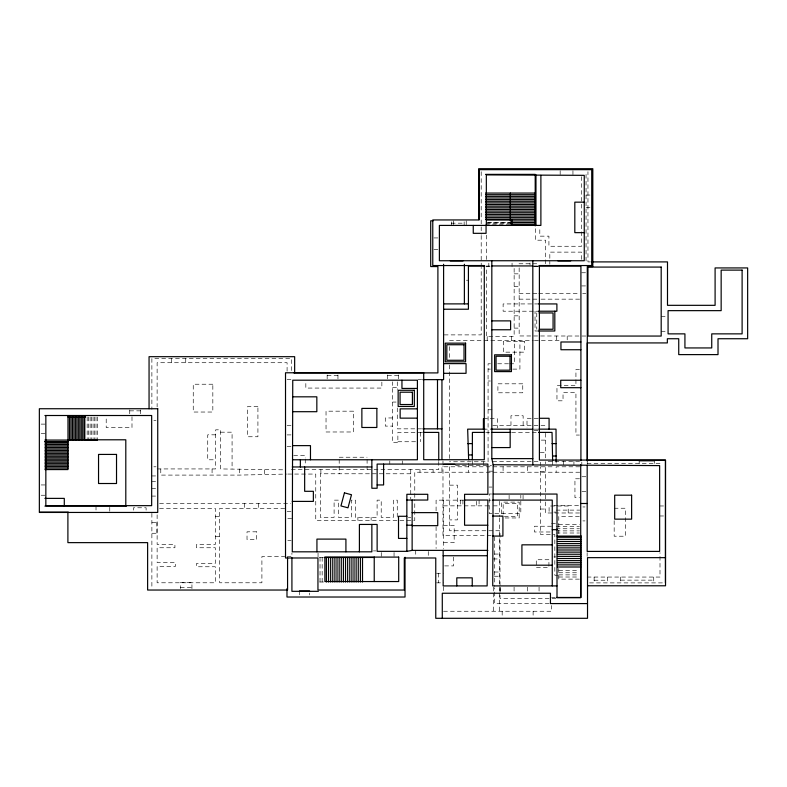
<?xml version="1.0" encoding="UTF-8"?>
<svg xmlns="http://www.w3.org/2000/svg" width="787" height="787" viewBox="0 0 787 787"><rect width="100%" height="100%" fill="white"/><g stroke="black" fill="none" stroke-linecap="round" stroke-linejoin="round"><path stroke-width="0.59" stroke-dasharray="3.94 2.95" d="M160.774 468.934L160.774 475.092L239.514 475.092L286.547 474.059M586.049 195.058L590.555 195.058M586.049 207.679L590.555 207.679M486.474 222.367L511.137 222.367M487.91 222.573L510.369 222.573M451.295 223.174L464.143 223.174M486.474 223.705L511.137 223.705M485.54 224.206L510.369 224.206M433.912 237.93L438.192 237.93M433.912 249.479L438.192 249.479M590.407 261.904L587.958 261.904L587.958 171.694M518.987 263.763L538.387 263.763M485.609 266.065L489.288 266.065L489.288 262.927M533.665 266.065L538.515 266.065M533.616 266.222L538.436 266.222M490.075 266.577L486.474 266.577L486.474 336.521L514.137 336.521L514.137 267.787M533.616 266.636L538.436 266.636M581.613 272.764L585.843 272.764M514.137 273.846L519.154 273.846M466.396 280.221L468.422 280.221M581.613 285.927L585.843 285.927M514.137 286.458L519.154 286.458M519.154 293.403L537.521 293.403M538.751 293.403L579.163 293.403M582.665 293.403L585.843 293.403M519.154 299.158L539.971 299.158M541.2 299.158L581.613 299.158M538.564 303.93L503.119 303.93L503.119 311.209L538.564 311.209M514.137 315.843L519.154 315.843M661.188 316.669L666.923 316.669M514.137 328.11L519.154 328.11M538.524 330.993L535.032 330.993L535.032 311.209M661.188 331.278L666.923 331.278M444.183 334.888L481.201 334.888L481.201 267.403M449.525 340.496L533.35 340.496M534.481 340.496L560.098 340.496M490.478 363.781L488.078 363.781L488.078 461.753L449.525 461.753M497.699 363.781L508.52 363.781M509.72 363.781L514.531 363.781L514.531 340.496M488.078 369.113L490.419 369.113M512.829 369.113L519.922 369.113L519.922 340.496M579.458 369.477L575.936 369.477L575.936 385.709L556.96 385.709L556.96 400.819L563.03 400.819L563.03 392.477L575.936 392.477L575.936 435.054L579.458 435.054M327.156 375.527L337.957 375.527M387.588 375.527L398.389 375.527M287.088 379.639L291.357 379.639M417.995 379.639L421.645 379.639M488.078 381.006L490.419 381.006M392.605 387.302L397.278 387.302M392.605 402.059L396.107 402.059M488.078 409.761L492.751 409.761M129.747 410.853L140.578 410.853M392.605 417.956L385.286 417.956L385.286 426.101L392.605 426.101M538.042 418.281L527.005 418.281L527.005 427.941M483.405 418.714L497.335 418.714L497.335 427.99M153.839 420.376L156.033 420.376M41.14 424.114L45.174 424.114M287.088 425.344L291.357 425.344M492.751 425.324L545.342 425.324L545.342 427.735M421.645 428.846L397.278 428.846L397.278 406.928M483.405 429.151L490.37 429.151M533.94 429.151L538.042 429.151M534.157 430.332L540.246 430.332M220.586 432.181L232.076 432.181L232.076 468.934M421.911 432.407L397.868 432.407L397.868 442.53L392.605 442.53L392.605 381.823M485.894 432.397L489.563 432.397M511.619 432.397L538.564 432.397M41.14 433.312L45.174 433.312M215.648 434.817L207.729 434.817L207.729 459.795L215.648 459.795M287.088 434.906L291.357 434.906M541.259 440.12L545.342 440.12M397.868 441.743L418.222 441.743M287.088 446.377L291.357 446.377M540.246 452.623L545.342 452.623M293.679 455.683L305.258 455.683L305.258 457.995M339.197 457.227L367.096 457.227M492.741 461.438L540.246 461.438L540.551 465.471M587.141 463.464L659.998 463.464M455.525 465.471L491.6 465.471M153.839 466.799L156.033 466.799M468.639 466.799L441.95 466.799L441.95 472.23M472.308 466.799L552.631 466.799M579.744 466.799L556.143 466.799L556.143 472.23M157.125 468.934L215.648 468.934L215.648 429.82L220.586 429.82L220.586 468.934L284.727 469.839M291.357 469.583L438.743 469.583L438.743 461.182M488.934 471.187L493.174 471.187M540.551 471.364L545.342 471.364M579.744 472.23L414.769 472.23L414.769 492.337M410.745 473.774L320.319 473.774L320.319 517.374L334.101 517.374L334.101 500.148L338.43 500.148L338.43 517.374L351.297 517.374L351.297 500.148L355.419 500.148L355.419 517.374L377.101 517.374L377.101 500.148L381.213 500.148L381.213 517.374L393.411 517.374L393.411 500.148L397.258 500.148L397.258 517.374M287.757 474.059L315.754 474.059L315.754 520.364L414.769 520.364L414.769 499.647M151.665 475.948L156.564 475.948M581.957 476.735L587.141 476.735M579.517 478.781L574.943 478.781L574.943 497.6L579.517 497.6M151.645 481.536L156.033 481.536M41.14 484.949L45.174 484.949M449.525 485.146L457.463 485.146L457.463 519.902L449.525 519.902M488.934 487.064L492.111 487.064M151.665 488.511L156.564 488.511M581.957 491.57L587.141 491.57M491.649 494.01L489.219 494.01L489.219 513.547L520.817 513.547L520.817 495.239M41.14 495.239L45.174 495.239M151.645 496.085L156.033 496.085M463.818 500.148L436.087 500.148L436.087 511.019M488.747 500.148L491.157 500.148M159.574 503.513L290.728 503.513M443.534 505.854L490.921 505.854M493.292 505.854L499.607 505.854M553.94 505.707L579.694 505.707M659.634 505.972L664.346 505.972M582.872 506.956L585.026 506.956M614.175 508.235L625.39 508.235L625.39 536.213L614.175 536.213L614.175 520.394M159.545 508.353L215.304 508.353L215.304 544.476L196.563 544.476L196.563 547.752L215.304 547.752L215.304 563.394L196.563 563.394L196.563 566.758L215.304 566.758L215.304 582.783L157.125 582.783L157.125 566.414L175.452 566.414L175.452 562.548L157.125 562.548L157.125 547.752L174.921 547.752L174.921 544.476L157.125 544.476L157.125 513.173M284.727 508.353L219.701 508.353L219.701 582.783L261.904 582.783L261.904 556.566L284.717 556.566M540.551 509.032L545.342 509.032M556.173 510.114L579.744 510.114M287.117 511.698L291.357 511.698M553.832 512.101L556.173 512.101M579.547 512.986L545.342 512.986L545.342 466.15M659.634 515.977L664.346 515.977M215.304 516.528L219.701 516.528M504.359 516.4L517.62 516.4L517.62 503.67L503.159 503.67L503.159 514.088M579.389 516.4L558.78 516.4L558.78 533.566M408.296 517.374L410.745 517.374M505.116 517.964L519.184 517.964L519.184 502.116L501.594 502.116L501.594 516.744M287.767 518.466L292.282 518.466M582.872 520.905L585.026 520.905M151.881 522.381L157.125 522.381M551.49 523.453L556.173 523.453M558.632 524.506L579.488 524.506M443.534 525.45L454.178 525.45L454.178 542.676L443.534 542.676M551.49 526.237L534.471 526.237L534.471 531.982L551.49 531.982M556.173 526.631L579.488 526.631M556.173 528.756L579.488 528.756M556.173 530.881L579.488 530.881M556.173 533.006L579.488 533.006M151.881 533.261L157.125 533.261M491.118 535.632L442.983 535.632L442.983 465.865M215.304 536.459L219.701 536.459M287.767 540.551L291.151 540.551M373.382 550.9L375.842 550.9M494.344 554.058L499.607 554.058M287.117 556.566L291.918 556.566L291.918 552.927M553.832 556.95L556.173 556.95M319.276 557.471L324.175 557.471M493.292 558.957L499.607 558.957M444.645 565.902L453.538 565.902L453.538 557.009M558.78 570.634L579.389 570.634M494.344 572.011L499.607 572.011M558.78 572.759L579.389 572.759M436.5 573.27L443.534 573.27M558.78 574.884L579.389 574.884M557.786 575.277L554.835 575.277L554.835 534.521L540.551 534.521L540.551 466.652M494.344 576.232L499.607 576.232M558.78 577.009L579.389 577.009M587.141 577.058L659.998 577.058L659.998 552.631M579.389 579.134L558.78 579.134L558.78 568.45M620.668 580.137L653.731 580.137M594.126 580.216L607.416 580.216M319.601 582.006L324.274 582.006M436.5 582.842L443.534 582.842M589.571 582.892L664.267 582.892M180.38 587.653L191.949 587.653M551.628 597.471L555.288 597.471M555.986 598.464L500.02 598.464L500.02 530.753L449.525 530.753L449.525 466.681M549.178 603.54L494.718 603.54L494.718 587.771M443.534 611.253L551.628 611.253L551.628 605.508M585.843 336.029L519.154 335.96L519.154 267.836M654.282 460.788L654.282 463.464M653.731 577.058L653.731 582.892M639.182 460.788L639.182 463.464M620.668 577.058L620.668 582.892M607.416 577.058L607.416 582.892M594.126 577.058L594.126 582.892M587.24 460.936L587.24 464.625M587.141 552.631L587.141 556.301M586.049 174.37L586.049 261.874M581.809 466.15L581.809 461.477L545.342 461.477L545.342 463.809M581.613 176.662L581.613 246.262L548.923 246.262L548.923 236.149L539.803 236.149L539.803 227.65M581.613 259.405L581.613 252.125L549.828 252.125L549.828 264.216M573.93 461.241L573.93 464.733M572.946 170.671L572.946 175.334M568.214 512.986L568.214 506.002L549.09 506.002L549.09 512.986M567.201 335.96L567.201 340.496M563.443 461.241L563.443 464.733M560.167 170.671L560.167 175.334M556.547 335.96L556.547 340.496M556.143 460.808L556.143 463.199M552.631 460.808L552.631 465.599M545.657 263.763L545.657 240.192L535.465 240.192L535.465 227M545.342 433.283L545.342 458.152M539.065 587.132L539.065 592.021M536.773 312.951L536.773 329.251M533.114 611.253L533.114 616.9M530.025 262.927L530.025 265.022M527.398 466.799L527.398 472.23M527.516 587.132L527.516 593.241M523.139 425.324L523.139 415.752L510.97 415.752L510.97 425.324M523.07 495.269L523.07 500.099M514.088 587.132L514.088 593.241M512.052 263.094L512.052 266.577M511.314 336.521L511.314 340.496M510.369 221.816L510.369 224.649M509.11 495.269L509.11 498.889M503.08 466.799L503.08 472.23M502.175 611.253L502.175 616.9M500.562 587.132L500.562 592.021M499.607 501.289L499.607 516.695M499.607 517.905L499.607 591.932M499.607 593.142L499.607 611.253M494.718 536.842L494.718 586.561M493.292 587.102L493.292 591.932M493.292 593.142L493.292 611.253M488.825 263.094L488.825 266.577M487.192 336.521L487.192 340.496M486.474 235.136L486.474 259.503M483.641 461.753L483.641 464.537M481.201 171.704L481.201 234.28M481.201 235.5L481.201 266.173M479.086 500.148L479.086 505.854M476.666 501.289L476.666 505.854M472.308 460.877L472.308 464.428M468.639 463.248L468.639 472.23M466.229 220.754L466.229 225.416M464.143 221.816L464.143 225.849M462.913 500.148L462.913 505.854M460.287 500.148L460.287 505.854M453.45 220.754L453.45 225.416M451.295 221.816L451.295 225.849M449.525 346.624L449.525 358.872M449.525 364.991L449.525 460.533M443.534 500.148L443.534 548.746M443.534 586.738L443.534 591.647M442.983 460.966L442.983 464.635M438.497 573.27L438.497 582.842M436.087 526.729L436.087 548.48M433.096 469.583L433.096 472.23M428.276 551.471L428.276 556.901M420.612 432.407L420.612 441.743M419.973 469.583L419.973 472.23M415.723 550.379L415.723 556.901M414.769 493.557L414.769 498.427M410.745 469.583L410.745 499.204M402.275 460.857L402.275 464.084M398.389 374.897L398.389 380.19M397.278 381.823L397.278 389.575M394.051 552.494L394.051 557.098M389.791 460.857L389.791 464.084M387.588 374.897L387.588 380.19M381.862 382.049L381.862 388.07L305.838 388.07L305.838 382.049M381.272 552.494L381.272 557.098M371.12 517.374L371.12 520.364M367.096 459.47L367.096 465.087M367.096 466.209L367.096 469.583M357.898 517.374L357.898 520.364M339.197 459.47L339.197 465.087M339.197 466.209L339.197 473.774M337.957 374.897L337.957 380.19M327.156 374.897L327.156 380.19M322.158 557.471L322.158 582.006M320.88 469.583L320.88 473.774M320.034 557.471L320.034 582.006M318.046 553.084L318.046 557.471M309.576 592.985L309.576 595.002M305.258 459.155L305.258 464.95M299.483 590.968L299.483 595.002M291.505 370.52L291.505 358.557L151.881 358.557L151.881 409.466M287.088 371.179L287.088 362.718L157.125 362.718L157.125 406.879M264.639 469.839L264.639 474.059M258.431 503.513L258.431 508.353M244.354 503.513L244.354 508.353M239.514 468.934L239.514 475.092M212.077 468.934L212.077 475.092M191.949 588.666L191.949 582.616L180.38 582.616L180.38 588.666M185.742 358.557L185.742 362.718M171.694 358.557L171.694 362.718M156.918 522.381L156.918 533.261M151.881 513.36L151.881 588.666M146.107 510.183L146.107 507.772L133.465 507.772L133.465 510.183M140.578 409.87L140.578 415.516M131.99 416.717L131.99 427.587L106.206 427.587L106.206 416.717M129.747 409.87L129.747 415.516M109.767 507.31L109.767 512.15M97.49 416.992L97.49 438.851M96.014 416.992L96.014 438.851M96.014 506.1L96.014 512.15M94.538 416.992L94.538 438.851M93.063 416.992L93.063 438.851M91.587 416.992L91.587 438.851M90.121 416.992L90.121 438.851M88.646 416.992L88.646 438.851M87.17 416.992L87.17 438.851M524.329 341.332L503.296 341.332L503.296 352.153L524.329 352.153L524.329 341.332M522.755 383.81L497.905 383.81L497.905 392.792L522.755 392.792L522.755 383.81M212.834 384.223L193.248 384.223L193.248 412.034L212.834 412.034L212.834 384.223M257.92 406.407L247.659 406.407L247.659 436.755L257.92 436.755L257.92 406.407M353.461 411.178L326.034 411.178L326.034 431.984L353.461 431.984L353.461 411.178M256.71 531.815L247.02 531.815L247.02 539.626L256.71 539.626L256.71 531.815M548.923 559.734L536.272 559.734L536.272 567.555L548.923 567.555L548.923 559.734"/><path stroke-width="1.18" d="M472.308 459.687L472.416 432.397L484.664 432.397M371.858 524.437L371.858 551.815L292.282 551.815L292.754 380.19L417.405 380.19L417.405 459.775L292.754 459.775M557.009 585.912L492.741 585.912L493.174 464.733L491.826 458.624L491.826 260.743M443.15 550.379L443.15 585.912L487.143 585.912L487.871 500.04L464.576 500.04M359.403 551.815L359.403 524.437L377.13 524.437L377.13 551.343L406.859 551.343L412.132 550.379L487.871 550.379M485.54 174.37L535.209 174.37L535.209 225.849M540.885 175.334L540.885 225.416L439.382 225.416L439.382 260.743L584.259 260.743L584.259 175.334L486.336 174.891L486.336 225.416M485.54 193.071L535.209 193.071M485.54 194.704L535.209 194.704M485.54 196.347L535.209 196.347M485.54 197.99L535.209 197.99M485.54 199.623L535.209 199.623M485.54 201.265L535.209 201.265M584.259 202.161L574.815 202.161L574.815 232.647L584.259 232.647M485.54 202.898L535.209 202.898M485.54 204.541L535.209 204.541M485.54 206.184L535.209 206.184M485.54 207.817L535.209 207.817M485.54 209.46L535.209 209.46M485.54 211.093L535.209 211.093M485.54 212.736L535.209 212.736M485.54 214.379L535.209 214.379M485.54 216.012L535.209 216.012M485.54 217.655L535.209 217.655M485.54 219.288L535.209 219.288M486.336 220.045L511.816 220.045L511.816 225.416M433.125 220.813L430.705 220.813L430.705 266.567L437.897 266.567L437.897 372.91L293.945 372.91M511.56 220.931L535.209 220.931M511.56 222.573L535.209 222.573M511.56 224.206L535.209 224.206M450.292 260.881L463.071 260.881M557.885 260.881L570.664 260.881M591.627 261.904L667.494 261.904L667.494 305.326L715.098 305.326L715.098 267.934L747.65 267.934L747.65 338.735L718.01 338.735L718.01 354.612L678.738 354.612L678.738 338.735L667.356 338.735L667.356 342.925L587.24 342.925L587.24 460.936M491.826 265.937L532.819 265.937M484.379 266.065L468.422 266.065L468.422 309.222L443.602 309.222M538.515 266.065L580.914 266.065L580.914 460.71M443.602 303.89L468.422 303.89M538.564 303.93L556.891 303.93L556.891 311.209L538.524 311.209M539.095 312.951L553.074 312.951L553.074 329.251L539.095 329.251M491.826 320.88L510.615 320.88L510.615 329.763L491.826 329.763M538.524 330.993L554.815 330.993L554.815 311.209M580.914 341.991L560.944 341.991L560.944 349.733L580.914 349.733M443.602 363.624L466.052 363.624L466.052 373.313L443.602 373.313M422.865 379.639L443.602 379.639L443.602 264.275M580.914 380.239L560.728 380.239L560.728 387.696L580.914 387.696M417.405 388.434L401.95 388.434L401.95 380.19M292.754 396.825L316.836 396.825L316.836 411.699L292.754 411.699M417.405 408.847L400.15 408.847L400.15 418.143L417.405 418.143M44.908 415.506L151.665 415.516L151.665 505.657L45.843 505.657L45.843 415.516M67.987 416.992L85.694 416.992M539.272 418.281L549.08 418.281L549.08 429.151M422.865 428.846L441.95 428.846M484.841 429.151L467.665 429.151L468.639 459.687M490.98 429.151L532.819 429.24M538.849 429.151L556.025 429.151L556.143 460.808M423.032 432.407L438.743 432.407L438.743 459.992M492.013 432.397L510.389 432.397M538.564 432.397L552.031 432.397L552.631 460.808M44.908 440.071L97.49 440.071M44.908 441.546L67.987 441.546M44.908 441.704L67.987 441.704M44.908 443.022L67.987 443.022M467.665 443.602L472.416 443.602M552.031 443.602L556.025 443.602M44.908 444.498L67.987 444.498M292.754 445.629L310.472 445.629L310.472 459.775M44.908 445.973L67.987 445.973M44.908 447.449L67.987 447.449M491.826 447.577L510.163 447.577L510.163 429.24M44.908 448.924L67.987 448.924M44.908 450.4L67.987 450.4M44.908 451.866L67.987 451.866M44.908 453.342L67.987 453.342M44.908 454.817L67.987 454.817M468.639 454.945L472.308 454.945M552.631 456.007L556.143 456.007M44.908 456.293L67.987 456.293M44.908 457.768L67.987 457.768M491.826 458.624L532.819 458.624M44.908 459.244L67.987 459.244M44.908 460.72L67.987 460.72M639.182 460.788L654.282 460.788M44.908 462.195L67.987 462.195M44.908 463.671L67.987 463.671M443.957 464.379L454.748 464.379M493.174 464.733L659.634 465.599L659.634 551.412L587.181 551.412L587.181 465.599M44.908 465.147L67.987 465.147M44.908 466.622L67.987 466.622M292.282 466.966L371.858 466.966M44.908 468.098L67.987 468.098M44.908 469.573L67.987 469.573L67.987 415.506M377.13 484.949L383.603 484.949L383.603 464.084M493.174 494.059L557.009 494.059L557.009 597.667L580.717 597.667L580.717 464.733M44.908 498.378L64.288 498.378L64.288 506.1M406.859 500.04L427.754 500.04L427.754 494.295L406.859 494.295L406.859 551.343M492.741 500.099L552.258 500.099L552.258 585.912M292.282 501.398L313.364 501.398L313.364 491.304L304.658 491.304L304.658 466.966M580.717 503.493L587.181 503.493M44.908 506.1L126.52 506.1M40.137 512.15L68.38 512.15M412.132 512.632L437.739 512.632L437.739 525.657L412.132 525.657M492.741 516.075L502.913 516.075L502.913 536.075L492.741 536.075M406.859 516.282L398.517 516.282L398.517 538.416L406.859 538.416M406.859 525.214L412.132 525.214M487.871 525.214L464.576 525.214L464.576 494.295L487.881 494.295L487.881 464.084L377.13 464.084L377.13 488.255L371.858 488.255L371.858 459.775M552.258 529.681L557.009 529.681M557.009 536.075L580.717 536.075M557.403 537.246L580.717 537.246M557.403 539.37L580.717 539.37M557.403 541.495L580.717 541.495M557.403 543.62L580.717 543.62M552.258 544.83L521.919 544.83L521.919 565.194L552.258 565.194M557.403 545.745L580.717 545.745M557.403 547.87L580.717 547.87M557.403 549.995L580.717 549.995M557.403 552.12L580.717 552.12M557.403 554.245L580.717 554.245M443.15 555.73L487.143 555.73M557.403 556.37L580.717 556.37M324.175 557.471L374.415 557.471M665.527 557.658L587.525 557.658L587.525 618.297L435.762 618.297L435.762 557.983L404.292 557.983L404.292 590.034L317.948 590.034L317.948 557.983L285.514 557.983L285.514 372.782L423.711 372.782L423.711 459.716L484.28 459.716L484.28 265.544L432.771 265.544L432.771 219.947L479.194 219.947L479.194 169.658L591.726 169.658L591.726 265.544L539.4 265.544L539.4 460.07L665.527 460.07L665.527 585.784L587.525 585.784M557.403 558.495L580.717 558.495M557.403 560.619L580.717 560.619M557.403 562.744L580.717 562.744M557.403 564.869L580.717 564.869M557.403 566.994L580.717 566.994M299.483 590.968L309.576 590.968M318.381 591.322L291.918 591.322L291.918 557.767M556.507 597.471L580.914 597.471L580.914 535.593M587.525 603.58L550.447 603.58L550.447 593.241L442.284 593.241L442.284 618.297M665.438 582.892L665.438 460.267L587.289 460.267L587.289 266.567L592.808 266.567L592.808 168.703L478.673 168.703L478.673 219.603M535.967 174.891L535.967 225.416M532.819 260.743L532.819 464.733M510.369 193.071L510.369 221.058M486.061 225.416L486.061 233.326L473.253 233.326L473.253 225.416M483.405 418.714L483.405 429.151M472.239 585.912L472.239 577.835L456.794 577.835L456.794 585.912M464.379 264.275L464.379 303.89M441.95 379.639L441.95 459.451M437.493 379.639L437.493 428.846M412.132 500.04L412.132 550.379M405.03 557.235L405.03 597.018L286.98 597.018L286.98 588.666M374.228 557.098L374.228 581.544M362.512 557.471L362.512 582.006M360.387 557.471L360.387 582.006M358.262 557.471L358.262 582.006M356.137 557.471L356.137 582.006M354.022 557.471L354.022 582.006M351.897 557.471L351.897 582.006M349.772 557.471L349.772 582.006M347.647 557.471L347.647 582.006M345.916 551.815L345.916 539.105L316.935 539.105L316.935 551.815M345.523 557.471L345.523 582.006M343.398 557.471L343.398 582.006M341.273 557.471L341.273 582.006M339.148 557.471L339.148 582.006M337.023 557.471L337.023 582.006M334.898 557.471L334.898 582.006M332.773 557.471L332.773 582.006M330.648 557.471L330.648 582.006M328.523 557.471L328.523 582.006M326.398 557.471L326.398 582.006M300.368 459.775L300.368 466.966M294.653 372.782L294.653 356.688L149.058 356.688L149.058 408.738M287.57 557.983L287.57 590.034L147.622 590.034L147.622 542.637L67.898 542.637L67.898 512.445M125.802 505.657L125.802 439.795L84.799 439.795L84.799 415.516M84.219 416.992L84.219 440.071M82.743 416.992L82.743 440.071M81.268 416.992L81.268 440.071M79.792 416.992L79.792 440.071M78.316 416.992L78.316 440.071M76.841 416.992L76.841 440.071M75.365 416.992L75.365 440.071M73.889 416.992L73.889 440.071M72.414 416.992L72.414 440.071M70.938 416.992L70.938 440.071M69.463 416.992L69.463 440.071M344.44 492.859L340.938 505.933L347.992 507.822L351.494 494.748L344.44 492.859M661.188 267.078L587.958 267.078L587.958 336.059L661.188 336.059L661.188 267.078M742.111 270.118L721.158 270.118L721.158 310.649L668.074 310.649L668.074 333.865L684.926 333.865L684.926 347.943L711.743 347.943L711.743 333.865L742.111 333.865L742.111 270.118M465.599 343.162L445.265 343.162L445.265 361.833L465.599 361.833L465.599 343.162M464.035 344.716L446.829 344.716L446.829 360.279L464.035 360.279L464.035 344.716M511.432 354.819L494.63 354.819L494.63 371.612L511.432 371.612L511.432 354.819M510.006 356.236L496.056 356.236L496.056 370.185L510.006 370.185L510.006 356.236M414.326 390.273L398.143 390.273L398.143 406.456L414.326 406.456L414.326 390.273M412.398 392.201L400.071 392.201L400.071 404.528L412.398 404.528L412.398 392.201M376.865 408.404L361.872 408.404L361.872 427.479L376.865 427.479L376.865 408.404M157.734 408.738L39.35 408.738L39.35 512.445L157.734 512.445L157.734 408.738M116.525 454.424L98.542 454.424L98.542 483.513L116.525 483.513L116.525 454.424M631.627 495.18L614.686 495.18L614.686 519.145L631.627 519.145L631.627 495.18M398.704 557.098L324.883 557.098L324.883 581.544L398.704 581.544L398.704 557.098"/></g></svg>
